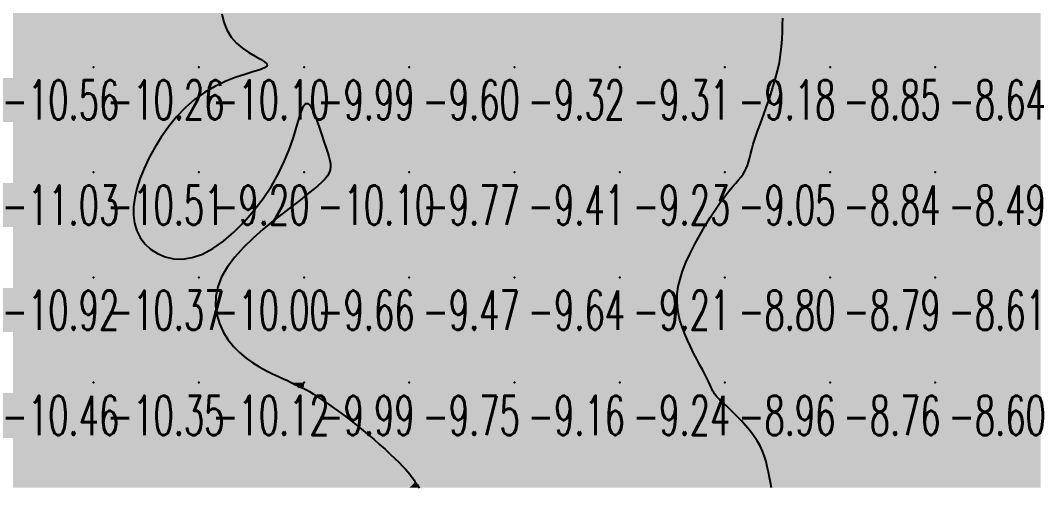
# Model space of a CAD drawing. Header units: millimetres. Extents: x 88261 to 90953, y 390274 to 392322.
# Drawn here: x 89913.3 to 90010.1, y 391397.2 to 391441.7 of the extents above; entities that cross this region are included whole.
import ezdxf
from ezdxf.enums import TextEntityAlignment as Align

# ---------------------------------------------------------------- set-up
doc = ezdxf.new("R2010")
doc.units = ezdxf.units.MM
doc.header["$LTSCALE"] = 25
for name, color, linetype in [('CN_03_00', 7, 'Continuous'), ('CN_04_00', 242, 'Continuous'), ('COTEAlt', 7, 'Continuous'), ('TN_COLORIAGE', 7, 'Continuous')]:
    doc.layers.add(name, color=color, linetype=linetype)
doc.styles.add('Simplex 1.0', font='Simplex.shx', dxfattribs={"width": 0.99, "height": 2.5})
doc.styles.get("Standard").update_dxf_attribs({"font": 'times.ttf'})

# ---------------------------------------------------------------- blocks, each defined once
blk = doc.blocks.new('COTE')
at = {"color": 0}
blk.add_point((0, 0), dxfattribs=at)
at = {"layer": 'COTEAlt'}
blk.add_attdef('ALT', text='', height=3.75, dxfattribs=at).set_placement((1.25, -1.25), align=Align.TOP_LEFT)

msp = doc.modelspace()

# ---------------------------------------------------------------- linework, layer by layer
at = {"layer": 'CN_03_00', "elevation": -9, "flags": 128}
msp.add_lwpolyline([(89984.689, 391397.222), (89984.577, 391397.724), (89984.479, 391398.225), (89984.383, 391398.725), (89984.281, 391399.224), (89984.161, 391399.722), (89984.014, 391400.22), (89983.828, 391400.718), (89983.594, 391401.216), (89983.305, 391401.714), (89982.971, 391402.206), (89982.603, 391402.687), (89982.216, 391403.149), (89981.821, 391403.588), (89981.432, 391403.996), (89981.062, 391404.368), (89980.723, 391404.698), (89980.426, 391404.981), (89980.17, 391405.223), (89979.95, 391405.428), (89979.764, 391405.605), (89979.605, 391405.76), (89979.472, 391405.898), (89979.36, 391406.027), (89979.265, 391406.153), (89979.182, 391406.282), (89979.106, 391406.423), (89979.028, 391406.584), (89978.942, 391406.772), (89978.84, 391406.997), (89978.715, 391407.264), (89978.561, 391407.584), (89978.369, 391407.963), (89978.135, 391408.408), (89977.869, 391408.909), (89977.579, 391409.459), (89977.278, 391410.045), (89976.976, 391410.657), (89976.685, 391411.286), (89976.414, 391411.921), (89976.176, 391412.552), (89975.98, 391413.171), (89975.832, 391413.784), (89975.736, 391414.401), (89975.699, 391415.03), (89975.724, 391415.68), (89975.817, 391416.36), (89975.982, 391417.079), (89976.225, 391417.846), (89976.547, 391418.666), (89976.936, 391419.522), (89977.376, 391420.397), (89977.852, 391421.27), (89978.349, 391422.122), (89978.85, 391422.933), (89979.341, 391423.684), (89979.806, 391424.355), (89980.233, 391424.933), (89980.619, 391425.425), (89980.965, 391425.844), (89981.273, 391426.205), (89981.544, 391426.521), (89981.779, 391426.805), (89981.978, 391427.07), (89982.143, 391427.33), (89982.276, 391427.599), (89982.386, 391427.884), (89982.484, 391428.197), (89982.578, 391428.546), (89982.68, 391428.941), (89982.799, 391429.389), (89982.946, 391429.902), (89983.131, 391430.487), (89983.359, 391431.151), (89983.623, 391431.882), (89983.91, 391432.667), (89984.207, 391433.489), (89984.503, 391434.336), (89984.784, 391435.193), (89985.039, 391436.044), (89985.254, 391436.876), (89985.422, 391437.676), (89985.545, 391438.445), (89985.631, 391439.185), (89985.687, 391439.898), (89985.72, 391440.587), (89985.737, 391441.255), (89985.746, 391441.904)], dxfattribs=at)
at = {"layer": 'CN_04_00', "elevation": -10, "flags": 128}
msp.add_lwpolyline([(89932.424, 391442.306), (89932.63, 391441.512), (89932.922, 391440.766), (89933.319, 391440.095), (89933.825, 391439.519), (89934.404, 391439.031), (89935.008, 391438.622), (89935.589, 391438.279), (89936.099, 391437.992), (89936.491, 391437.749), (89936.717, 391437.539), (89936.728, 391437.351), (89936.492, 391437.172), (89936.033, 391436.988), (89935.39, 391436.781), (89934.602, 391436.535), (89933.708, 391436.233), (89932.746, 391435.859), (89931.755, 391435.397), (89930.776, 391434.83), (89929.84, 391434.148), (89928.957, 391433.363), (89928.133, 391432.495), (89927.371, 391431.564), (89926.676, 391430.587), (89926.053, 391429.586), (89925.505, 391428.578), (89925.037, 391427.583), (89924.653, 391426.618), (89924.358, 391425.688), (89924.155, 391424.796), (89924.05, 391423.946), (89924.045, 391423.142), (89924.146, 391422.385), (89924.356, 391421.679), (89924.68, 391421.028), (89925.119, 391420.437), (89925.665, 391419.921), (89926.308, 391419.501), (89927.036, 391419.193), (89927.838, 391419.016), (89928.705, 391418.988), (89929.625, 391419.129), (89930.587, 391419.456), (89931.58, 391419.981), (89932.586, 391420.683), (89933.585, 391421.537), (89934.559, 391422.514), (89935.488, 391423.589), (89936.355, 391424.734), (89937.138, 391425.922), (89937.82, 391427.127), (89938.388, 391428.32), (89938.852, 391429.472), (89939.229, 391430.551), (89939.535, 391431.527), (89939.789, 391432.368), (89940.006, 391433.044), (89940.204, 391433.524), (89940.399, 391433.775), (89940.605, 391433.781), (89940.821, 391433.571), (89941.044, 391433.187), (89941.269, 391432.672), (89941.494, 391432.069), (89941.714, 391431.419), (89941.925, 391430.766), (89942.125, 391430.152), (89942.308, 391429.61), (89942.469, 391429.138), (89942.602, 391428.727), (89942.701, 391428.364), (89942.761, 391428.04), (89942.774, 391427.743), (89942.735, 391427.463), (89942.639, 391427.19), (89942.478, 391426.911), (89942.248, 391426.619), (89941.943, 391426.302), (89941.557, 391425.95), (89941.086, 391425.556), (89940.525, 391425.107), (89939.867, 391424.595), (89939.107, 391424.01), (89938.247, 391423.345), (89937.318, 391422.609), (89936.358, 391421.811), (89935.404, 391420.963), (89934.494, 391420.076), (89933.667, 391419.162), (89932.959, 391418.23), (89932.409, 391417.292), (89932.044, 391416.358), (89931.859, 391415.438), (89931.834, 391414.54), (89931.954, 391413.672), (89932.201, 391412.844), (89932.558, 391412.063), (89933.008, 391411.338), (89933.533, 391410.678), (89934.117, 391410.089), (89934.741, 391409.568), (89935.387, 391409.11), (89936.035, 391408.711), (89936.666, 391408.365), (89937.263, 391408.069), (89937.806, 391407.815), (89938.277, 391407.601), (89938.662, 391407.421), (89938.967, 391407.271), (89939.203, 391407.15), (89939.383, 391407.053), (89939.516, 391406.977), (89939.616, 391406.92), (89939.692, 391406.878), (89939.757, 391406.848), (89939.821, 391406.826), (89939.894, 391406.805), (89939.988, 391406.774), (89940.111, 391406.725), (89940.275, 391406.649), (89940.488, 391406.536), (89940.762, 391406.378), (89941.106, 391406.166), (89941.526, 391405.893), (89942.015, 391405.564), (89942.558, 391405.187), (89943.145, 391404.77), (89943.762, 391404.32), (89944.396, 391403.845), (89945.036, 391403.354), (89945.669, 391402.852), (89946.283, 391402.349), (89946.873, 391401.851), (89947.433, 391401.363), (89947.958, 391400.892), (89948.443, 391400.444), (89948.883, 391400.025), (89949.273, 391399.641), (89949.608, 391399.299), (89949.885, 391399.003), (89950.109, 391398.75), (89950.289, 391398.534), (89950.431, 391398.351), (89950.544, 391398.196), (89950.634, 391398.063), (89950.709, 391397.949), (89950.778, 391397.847), (89950.846, 391397.752), (89950.918, 391397.651), (89950.997, 391397.532), (89951.085, 391397.381), (89951.185, 391397.185)], dxfattribs=at)
at = {"layer": 'TN_COLORIAGE', "color": 191}
for points in [[(89910.249, 391437.239, -10.027), (89920.249, 391437.239, -10.027), (89920.249, 391447.239, -10.027)], [(89910.249, 391447.239, -10.027), (89910.249, 391437.239, -10.027), (89920.249, 391447.239, -10.027)], [(89920.249, 391437.239, -10.116), (89930.249, 391437.239, -10.116), (89930.249, 391447.239, -10.116)], [(89920.249, 391447.239, -10.116), (89920.249, 391437.239, -10.116), (89930.249, 391447.239, -10.116)], [(89930.249, 391447.239, -10), (89932.26, 391447.239, -10), (89930.249, 391437.239, -10), (89932.033, 391439.023, -10)], [(89932.033, 391439.023, -10.1), (89939.522, 391437.239, -10.1), (89930.249, 391437.239, -10.1)], [(89910.249, 391427.777, -10.255), (89910.577, 391427.568, -10.255), (89910.249, 391437.239, -10.255), (89920.249, 391437.239, -10.255)], [(89910.735, 391427.239, -10.255), (89910.577, 391427.568, -10.255), (89920.249, 391427.239, -10.255), (89920.249, 391437.239, -10.255)], [(89920.249, 391427.239, -10), (89924.137, 391427.239, -10), (89930.249, 391437.239, -10), (89930.249, 391436.126, -10)], [(89920.249, 391437.239, -10.1), (89920.249, 391427.239, -10.1), (89930.249, 391437.239, -10.1)], [(89930.249, 391436.126, -10.1), (89939.522, 391437.239, -10.1), (89930.249, 391437.239, -10.1)], [(89939.106, 391427.239, -10.103), (89940.249, 391436.532, -10.103), (89940.249, 391427.239, -10.103)], [(89942.294, 391429.285, -10.103), (89940.249, 391436.532, -10.103), (89940.249, 391427.239, -10.103)], [(89942.294, 391429.285, -10.103), (89943.322, 391427.239, -10.103), (89940.249, 391427.239, -10.103)], [(89910.249, 391417.239, -10.506), (89920.249, 391417.239, -10.506), (89920.249, 391427.239, -10.506)], [(89910.249, 391424.889, -10.506), (89910.735, 391427.239, -10.506), (89910.249, 391417.239, -10.506), (89920.249, 391427.239, -10.506)], [(89920.249, 391427.239, -10), (89924.137, 391427.239, -10), (89920.249, 391417.239, -10), (89923.424, 391420.414, -10)], [(89940.249, 391427.239, -10), (89939.106, 391427.239, -10), (89930.249, 391417.239, -10), (89930.249, 391417.271, -10)], [(89940.249, 391427.239, -10), (89940.249, 391424.895, -10), (89930.249, 391417.239, -10), (89930.324, 391417.239, -10)], [(89940.249, 391424.895, -10.103), (89943.322, 391427.239, -10.103), (89940.249, 391427.239, -10.103)], [(89920.249, 391417.239, -10), (89923.424, 391420.414, -10), (89930.249, 391417.239, -10), (89930.249, 391417.271, -10)], [(89910.249, 391407.239, -10.37), (89920.249, 391407.239, -10.37), (89920.249, 391417.239, -10.37)], [(89910.249, 391417.239, -10.37), (89910.249, 391407.239, -10.37), (89920.249, 391417.239, -10.37)], [(89920.249, 391407.239, -10.003), (89930.249, 391407.239, -10.003), (89930.249, 391417.239, -10.003)], [(89920.249, 391417.239, -10.003), (89920.249, 391407.239, -10.003), (89930.249, 391417.239, -10.003)], [(89930.249, 391407.239, -10), (89932.906, 391409.897, -10), (89930.249, 391417.239, -10), (89930.324, 391417.239, -10)], [(89932.906, 391409.897, -10.121), (89939.249, 391407.239, -10.121), (89930.249, 391407.239, -10.121)], [(89910.249, 391397.239, -10.351), (89920.249, 391397.239, -10.351), (89920.249, 391407.239, -10.351)], [(89910.249, 391407.239, -10.351), (89910.249, 391397.239, -10.351), (89920.249, 391407.239, -10.351)], [(89920.249, 391397.239, -10.121), (89930.249, 391397.239, -10.121), (89930.249, 391407.239, -10.121)], [(89920.249, 391407.239, -10.121), (89920.249, 391397.239, -10.121), (89930.249, 391407.239, -10.121)], [(89930.249, 391397.239, -10), (89939.761, 391406.751, -10), (89930.249, 391407.239, -10), (89939.249, 391407.239, -10)], [(89940.249, 391397.239, -10), (89940.249, 391406.844, -10), (89930.249, 391397.239, -10), (89939.761, 391406.751, -10)], [(89945.879, 391402.87, -10.327), (89940.249, 391406.844, -10.327), (89940.249, 391397.239, -10.327)], [(89940.249, 391397.239, -10), (89945.879, 391402.87, -10), (89950.249, 391397.239, -10), (89950.249, 391398.791, -10)], [(89950.772, 391397.763, -10.047), (89950.249, 391398.791, -10.047), (89950.249, 391397.239, -10.047)], [(89950.772, 391397.763, -10.047), (89951.331, 391397.239, -10.047), (89950.249, 391397.239, -10.047)]]:
    msp.add_solid(points, dxfattribs=at)
at = {"layer": 'TN_COLORIAGE', "color": 181}
for points in [[(89932.033, 391439.023, -9.541), (89932.26, 391447.239, -9.541), (89940.249, 391447.239, -9.541)], [(89939.522, 391437.239, -9.541), (89932.033, 391439.023, -9.541), (89940.249, 391437.239, -9.541), (89940.249, 391447.239, -9.541)], [(89940.249, 391447.239, -9.442), (89940.249, 391437.239, -9.442), (89950.249, 391447.239, -9.442)], [(89940.249, 391437.239, -9.442), (89950.249, 391437.239, -9.442), (89950.249, 391447.239, -9.442)], [(89950.249, 391447.239, -9.335), (89950.249, 391437.239, -9.335), (89960.249, 391447.239, -9.335)], [(89950.249, 391437.239, -9.335), (89960.249, 391437.239, -9.335), (89960.249, 391447.239, -9.335)], [(89960.249, 391447.239, -9.351), (89960.249, 391437.239, -9.351), (89970.249, 391447.239, -9.351)], [(89960.249, 391437.239, -9.351), (89970.249, 391437.239, -9.351), (89970.249, 391447.239, -9.351)], [(89970.249, 391447.239, -9.201), (89970.249, 391437.239, -9.201), (89980.249, 391447.239, -9.201)], [(89970.249, 391437.239, -9.201), (89980.249, 391437.239, -9.201), (89980.249, 391447.239, -9.201)], [(89980.249, 391447.239, -9), (89985.939, 391447.239, -9), (89980.249, 391437.239, -9), (89985.694, 391442.684, -9)], [(89985.694, 391442.684, -9.182), (89985.803, 391437.239, -9.182), (89980.249, 391437.239, -9.182)], [(89939.522, 391437.239, -9.205), (89930.249, 391436.126, -9.205), (89940.249, 391437.239, -9.205), (89930.249, 391427.239, -9.205)], [(89940.249, 391436.532, -9.205), (89939.106, 391427.239, -9.205), (89940.249, 391437.239, -9.205), (89930.249, 391427.239, -9.205)], [(89940.249, 391436.532, -9.601), (89942.294, 391429.285, -9.601), (89940.249, 391437.239, -9.601), (89950.249, 391437.239, -9.601)], [(89943.322, 391427.239, -9.601), (89942.294, 391429.285, -9.601), (89950.249, 391427.239, -9.601), (89950.249, 391437.239, -9.601)], [(89950.249, 391437.239, -9.318), (89950.249, 391427.239, -9.318), (89960.249, 391437.239, -9.318)], [(89950.249, 391427.239, -9.318), (89960.249, 391427.239, -9.318), (89960.249, 391437.239, -9.318)], [(89960.249, 391437.239, -9.314), (89960.249, 391427.239, -9.314), (89970.249, 391437.239, -9.314)], [(89960.249, 391427.239, -9.314), (89970.249, 391427.239, -9.314), (89970.249, 391437.239, -9.314)], [(89970.249, 391437.239, -9.182), (89970.249, 391427.239, -9.182), (89980.249, 391437.239, -9.182)], [(89970.249, 391427.239, -9.182), (89980.249, 391427.239, -9.182), (89980.249, 391437.239, -9.182)], [(89980.249, 391437.239, -9), (89985.803, 391437.239, -9), (89980.249, 391427.239, -9), (89982.621, 391429.612, -9)], [(89930.249, 391436.126, -9.205), (89924.137, 391427.239, -9.205), (89930.249, 391427.239, -9.205)], [(89982.497, 391427.239, -9.045), (89982.621, 391429.612, -9.045), (89980.249, 391427.239, -9.045)], [(89930.249, 391417.271, -9.205), (89923.424, 391420.414, -9.205), (89930.249, 391427.239, -9.205)], [(89923.424, 391420.414, -9.205), (89924.137, 391427.239, -9.205), (89930.249, 391427.239, -9.205)], [(89930.249, 391417.271, -9.205), (89939.106, 391427.239, -9.205), (89930.249, 391427.239, -9.205)], [(89943.322, 391427.239, -9.665), (89940.249, 391424.895, -9.665), (89950.249, 391427.239, -9.665), (89940.249, 391417.239, -9.665)], [(89940.249, 391417.239, -9.769), (89950.249, 391417.239, -9.769), (89950.249, 391427.239, -9.769)], [(89950.249, 391427.239, -9.408), (89950.249, 391417.239, -9.408), (89960.249, 391427.239, -9.408)], [(89950.249, 391417.239, -9.408), (89960.249, 391417.239, -9.408), (89960.249, 391427.239, -9.408)], [(89960.249, 391427.239, -9.235), (89960.249, 391417.239, -9.235), (89970.249, 391427.239, -9.235)], [(89960.249, 391417.239, -9.235), (89970.249, 391417.239, -9.235), (89970.249, 391427.239, -9.235)], [(89970.249, 391427.239, -9.045), (89970.249, 391417.239, -9.045), (89980.249, 391427.239, -9.045)], [(89970.249, 391417.239, -9), (89975.346, 391417.239, -9), (89980.249, 391427.239, -9), (89980.249, 391425.413, -9)], [(89980.249, 391425.413, -9.045), (89982.497, 391427.239, -9.045), (89980.249, 391427.239, -9.045)], [(89930.324, 391417.239, -9.665), (89940.249, 391424.895, -9.665), (89940.249, 391417.239, -9.665)], [(89930.324, 391417.239, -9.665), (89932.906, 391409.897, -9.665), (89940.249, 391417.239, -9.665)], [(89939.249, 391407.239, -9.665), (89932.906, 391409.897, -9.665), (89940.249, 391407.239, -9.665), (89940.249, 391417.239, -9.665)], [(89940.249, 391417.239, -9.474), (89940.249, 391407.239, -9.474), (89950.249, 391417.239, -9.474)], [(89940.249, 391407.239, -9.474), (89950.249, 391407.239, -9.474), (89950.249, 391417.239, -9.474)], [(89950.249, 391417.239, -9.64), (89950.249, 391407.239, -9.64), (89960.249, 391417.239, -9.64)], [(89950.249, 391407.239, -9.64), (89960.249, 391407.239, -9.64), (89960.249, 391417.239, -9.64)], [(89960.249, 391417.239, -9.211), (89960.249, 391407.239, -9.211), (89970.249, 391417.239, -9.211)], [(89960.249, 391407.239, -9.211), (89970.249, 391407.239, -9.211), (89970.249, 391417.239, -9.211)], [(89970.249, 391407.239, -9), (89975.717, 391412.708, -9), (89970.249, 391417.239, -9), (89975.346, 391417.239, -9)], [(89975.717, 391412.708, -9.244), (89978.843, 391407.239, -9.244), (89970.249, 391407.239, -9.244)], [(89939.249, 391407.239, -9.987), (89939.761, 391406.751, -9.987), (89940.249, 391407.239, -9.987)], [(89939.761, 391406.751, -9.987), (89940.249, 391406.844, -9.987), (89940.249, 391407.239, -9.987)], [(89940.249, 391406.844, -9.746), (89945.879, 391402.87, -9.746), (89940.249, 391407.239, -9.746), (89950.249, 391407.239, -9.746)], [(89950.249, 391398.791, -9.746), (89945.879, 391402.87, -9.746), (89950.249, 391407.239, -9.746)], [(89950.249, 391398.791, -9.156), (89950.772, 391397.763, -9.156), (89950.249, 391407.239, -9.156), (89960.249, 391407.239, -9.156)], [(89951.331, 391397.239, -9.156), (89950.772, 391397.763, -9.156), (89960.249, 391397.239, -9.156), (89960.249, 391407.239, -9.156)], [(89960.249, 391407.239, -9.244), (89960.249, 391397.239, -9.244), (89970.249, 391407.239, -9.244)], [(89960.249, 391397.239, -9.244), (89970.249, 391397.239, -9.244), (89970.249, 391407.239, -9.244)], [(89970.249, 391397.239, -9), (89979.125, 391406.115, -9), (89970.249, 391407.239, -9), (89978.843, 391407.239, -9)], [(89970.249, 391397.239, -9), (89979.125, 391406.115, -9), (89980.249, 391397.239, -9), (89980.249, 391405.215, -9)], [(89984.22, 391401.211, -9.158), (89980.249, 391405.215, -9.158), (89980.249, 391397.239, -9.158)], [(89984.22, 391401.211, -9.158), (89984.435, 391397.239, -9.158), (89980.249, 391397.239, -9.158)]]:
    msp.add_solid(points, dxfattribs=at)
at = {"layer": 'TN_COLORIAGE', "color": 171}
for points in [[(89985.803, 391437.239, -8.848), (89985.694, 391442.684, -8.848), (89990.249, 391437.239, -8.848), (89990.249, 391447.239, -8.848)], [(89990.249, 391447.239, -8.646), (89990.249, 391437.239, -8.646), (90000.249, 391447.239, -8.646)], [(89990.249, 391437.239, -8.646), (90000.249, 391437.239, -8.646), (90000.249, 391447.239, -8.646)], [(90000.249, 391447.239, -8.82), (90000.249, 391437.239, -8.82), (90010.249, 391447.239, -8.82)], [(90000.249, 391437.239, -8.82), (90010.249, 391437.239, -8.82), (90010.249, 391447.239, -8.82)], [(89982.621, 391429.612, -8.844), (89982.497, 391427.239, -8.844), (89990.249, 391437.239, -8.844), (89990.249, 391427.239, -8.844)], [(89982.621, 391429.612, -8.854), (89985.803, 391437.239, -8.854), (89990.249, 391437.239, -8.854)], [(89990.249, 391437.239, -8.635), (89990.249, 391427.239, -8.635), (90000.249, 391437.239, -8.635)], [(89990.249, 391427.239, -8.635), (90000.249, 391427.239, -8.635), (90000.249, 391437.239, -8.635)], [(90000.249, 391437.239, -8.86), (90000.249, 391427.239, -8.86), (90010.249, 391437.239, -8.86)], [(90000.249, 391427.239, -8.86), (90010.249, 391427.239, -8.86), (90010.249, 391437.239, -8.86)], [(89982.497, 391427.239, -8.797), (89980.249, 391425.413, -8.797), (89990.249, 391427.239, -8.797), (89980.249, 391417.239, -8.797)], [(89980.249, 391417.239, -8.844), (89990.249, 391417.239, -8.844), (89990.249, 391427.239, -8.844)], [(89990.249, 391427.239, -8.485), (89990.249, 391417.239, -8.485), (90000.249, 391427.239, -8.485)], [(89990.249, 391417.239, -8.485), (90000.249, 391417.239, -8.485), (90000.249, 391427.239, -8.485)], [(90000.249, 391427.239, -8.72), (90000.249, 391417.239, -8.72), (90010.249, 391427.239, -8.72)], [(90000.249, 391417.239, -8.72), (90010.249, 391417.239, -8.72), (90010.249, 391427.239, -8.72)], [(89980.249, 391425.413, -8.797), (89975.346, 391417.239, -8.797), (89980.249, 391417.239, -8.797)], [(89975.346, 391417.239, -8.797), (89975.717, 391412.708, -8.797), (89980.249, 391417.239, -8.797)], [(89978.843, 391407.239, -8.797), (89975.717, 391412.708, -8.797), (89980.249, 391407.239, -8.797), (89980.249, 391417.239, -8.797)], [(89980.249, 391417.239, -8.792), (89980.249, 391407.239, -8.792), (89990.249, 391417.239, -8.792)], [(89980.249, 391407.239, -8.792), (89990.249, 391407.239, -8.792), (89990.249, 391417.239, -8.792)], [(89990.249, 391417.239, -8.61), (89990.249, 391407.239, -8.61), (90000.249, 391417.239, -8.61)], [(89990.249, 391407.239, -8.61), (90000.249, 391407.239, -8.61), (90000.249, 391417.239, -8.61)], [(90000.249, 391417.239, -8.498), (90000.249, 391407.239, -8.498), (90010.249, 391417.239, -8.498)], [(90000.249, 391407.239, -8.498), (90010.249, 391407.239, -8.498), (90010.249, 391417.239, -8.498)], [(89978.843, 391407.239, -8.96), (89979.125, 391406.115, -8.96), (89980.249, 391407.239, -8.96)], [(89980.249, 391405.215, -8.96), (89979.125, 391406.115, -8.96), (89980.249, 391407.239, -8.96)], [(89980.249, 391405.215, -8.761), (89984.22, 391401.211, -8.761), (89980.249, 391407.239, -8.761), (89990.249, 391407.239, -8.761)], [(89984.435, 391397.239, -8.761), (89984.22, 391401.211, -8.761), (89990.249, 391397.239, -8.761), (89990.249, 391407.239, -8.761)], [(89990.249, 391407.239, -8.602), (89990.249, 391397.239, -8.602), (90000.249, 391407.239, -8.602)], [(89990.249, 391397.239, -8.602), (90000.249, 391397.239, -8.602), (90000.249, 391407.239, -8.602)], [(90000.249, 391407.239, -8.538), (90000.249, 391397.239, -8.538), (90010.249, 391407.239, -8.538)], [(90000.249, 391397.239, -8.538), (90010.249, 391397.239, -8.538), (90010.249, 391407.239, -8.538)]]:
    msp.add_solid(points, dxfattribs=at)

# ---------------------------------------------------------------- block references
at = {"layer": 'COTEAlt'}
ref = msp.add_blockref('COTE', (89910.249, 391437.239), dxfattribs=at)
ref.add_attrib('ALT', '-10.56', dxfattribs={"height": 3.75, "style": 'Simplex 1.0', "width": 0.6}).set_placement((89911.499, 391435.989), align=Align.TOP_LEFT)
ref = msp.add_blockref('COTE', (89920.249, 391437.239), dxfattribs=at)
ref.add_attrib('ALT', '-10.26', dxfattribs={"height": 3.75, "style": 'Simplex 1.0', "width": 0.6}).set_placement((89921.499, 391435.989), align=Align.TOP_LEFT)
ref = msp.add_blockref('COTE', (89930.249, 391437.239), dxfattribs=at)
ref.add_attrib('ALT', '-10.10', dxfattribs={"height": 3.75, "style": 'Simplex 1.0', "width": 0.6}).set_placement((89931.499, 391435.989), align=Align.TOP_LEFT)
ref = msp.add_blockref('COTE', (89940.249, 391437.239), dxfattribs=at)
ref.add_attrib('ALT', '-9.99', dxfattribs={"height": 3.75, "style": 'Simplex 1.0', "width": 0.6}).set_placement((89941.499, 391435.989), align=Align.TOP_LEFT)
ref = msp.add_blockref('COTE', (89950.249, 391437.239), dxfattribs=at)
ref.add_attrib('ALT', '-9.60', dxfattribs={"height": 3.75, "style": 'Simplex 1.0', "width": 0.6}).set_placement((89951.499, 391435.989), align=Align.TOP_LEFT)
ref = msp.add_blockref('COTE', (89960.249, 391437.239), dxfattribs=at)
ref.add_attrib('ALT', '-9.32', dxfattribs={"height": 3.75, "style": 'Simplex 1.0', "width": 0.6}).set_placement((89961.499, 391435.989), align=Align.TOP_LEFT)
ref = msp.add_blockref('COTE', (89970.249, 391437.239), dxfattribs=at)
ref.add_attrib('ALT', '-9.31', dxfattribs={"height": 3.75, "style": 'Simplex 1.0', "width": 0.6}).set_placement((89971.499, 391435.989), align=Align.TOP_LEFT)
ref = msp.add_blockref('COTE', (89980.249, 391437.239), dxfattribs=at)
ref.add_attrib('ALT', '-9.18', dxfattribs={"height": 3.75, "style": 'Simplex 1.0', "width": 0.6}).set_placement((89981.499, 391435.989), align=Align.TOP_LEFT)
ref = msp.add_blockref('COTE', (89990.249, 391437.239), dxfattribs=at)
ref.add_attrib('ALT', '-8.85', dxfattribs={"height": 3.75, "style": 'Simplex 1.0', "width": 0.6}).set_placement((89991.499, 391435.989), align=Align.TOP_LEFT)
ref = msp.add_blockref('COTE', (90000.249, 391437.239), dxfattribs=at)
ref.add_attrib('ALT', '-8.64', dxfattribs={"height": 3.75, "style": 'Simplex 1.0', "width": 0.6}).set_placement((90001.499, 391435.989), align=Align.TOP_LEFT)
ref = msp.add_blockref('COTE', (89910.249, 391427.239), dxfattribs=at)
ref.add_attrib('ALT', '-11.03', dxfattribs={"height": 3.75, "style": 'Simplex 1.0', "width": 0.6}).set_placement((89911.499, 391425.989), align=Align.TOP_LEFT)
ref = msp.add_blockref('COTE', (89920.249, 391427.239), dxfattribs=at)
ref.add_attrib('ALT', '-10.51', dxfattribs={"height": 3.75, "style": 'Simplex 1.0', "width": 0.6}).set_placement((89921.499, 391425.989), align=Align.TOP_LEFT)
ref = msp.add_blockref('COTE', (89930.249, 391427.239), dxfattribs=at)
ref.add_attrib('ALT', '-9.20', dxfattribs={"height": 3.75, "style": 'Simplex 1.0', "width": 0.6}).set_placement((89931.499, 391425.989), align=Align.TOP_LEFT)
ref = msp.add_blockref('COTE', (89940.249, 391427.239), dxfattribs=at)
ref.add_attrib('ALT', '-10.10', dxfattribs={"height": 3.75, "style": 'Simplex 1.0', "width": 0.6}).set_placement((89941.499, 391425.989), align=Align.TOP_LEFT)
ref = msp.add_blockref('COTE', (89950.249, 391427.239), dxfattribs=at)
ref.add_attrib('ALT', '-9.77', dxfattribs={"height": 3.75, "style": 'Simplex 1.0', "width": 0.6}).set_placement((89951.499, 391425.989), align=Align.TOP_LEFT)
ref = msp.add_blockref('COTE', (89960.249, 391427.239), dxfattribs=at)
ref.add_attrib('ALT', '-9.41', dxfattribs={"height": 3.75, "style": 'Simplex 1.0', "width": 0.6}).set_placement((89961.499, 391425.989), align=Align.TOP_LEFT)
ref = msp.add_blockref('COTE', (89970.249, 391427.239), dxfattribs=at)
ref.add_attrib('ALT', '-9.23', dxfattribs={"height": 3.75, "style": 'Simplex 1.0', "width": 0.6}).set_placement((89971.499, 391425.989), align=Align.TOP_LEFT)
ref = msp.add_blockref('COTE', (89980.249, 391427.239), dxfattribs=at)
ref.add_attrib('ALT', '-9.05', dxfattribs={"height": 3.75, "style": 'Simplex 1.0', "width": 0.6}).set_placement((89981.499, 391425.989), align=Align.TOP_LEFT)
ref = msp.add_blockref('COTE', (89990.249, 391427.239), dxfattribs=at)
ref.add_attrib('ALT', '-8.84', dxfattribs={"height": 3.75, "style": 'Simplex 1.0', "width": 0.6}).set_placement((89991.499, 391425.989), align=Align.TOP_LEFT)
ref = msp.add_blockref('COTE', (90000.249, 391427.239), dxfattribs=at)
ref.add_attrib('ALT', '-8.49', dxfattribs={"height": 3.75, "style": 'Simplex 1.0', "width": 0.6}).set_placement((90001.499, 391425.989), align=Align.TOP_LEFT)
ref = msp.add_blockref('COTE', (89910.249, 391417.239), dxfattribs=at)
ref.add_attrib('ALT', '-10.92', dxfattribs={"height": 3.75, "style": 'Simplex 1.0', "width": 0.6}).set_placement((89911.499, 391415.989), align=Align.TOP_LEFT)
ref = msp.add_blockref('COTE', (89920.249, 391417.239), dxfattribs=at)
ref.add_attrib('ALT', '-10.37', dxfattribs={"height": 3.75, "style": 'Simplex 1.0', "width": 0.6}).set_placement((89921.499, 391415.989), align=Align.TOP_LEFT)
ref = msp.add_blockref('COTE', (89930.249, 391417.239), dxfattribs=at)
ref.add_attrib('ALT', '-10.00', dxfattribs={"height": 3.75, "style": 'Simplex 1.0', "width": 0.6}).set_placement((89931.499, 391415.989), align=Align.TOP_LEFT)
ref = msp.add_blockref('COTE', (89940.249, 391417.239), dxfattribs=at)
ref.add_attrib('ALT', '-9.66', dxfattribs={"height": 3.75, "style": 'Simplex 1.0', "width": 0.6}).set_placement((89941.499, 391415.989), align=Align.TOP_LEFT)
ref = msp.add_blockref('COTE', (89950.249, 391417.239), dxfattribs=at)
ref.add_attrib('ALT', '-9.47', dxfattribs={"height": 3.75, "style": 'Simplex 1.0', "width": 0.6}).set_placement((89951.499, 391415.989), align=Align.TOP_LEFT)
ref = msp.add_blockref('COTE', (89960.249, 391417.239), dxfattribs=at)
ref.add_attrib('ALT', '-9.64', dxfattribs={"height": 3.75, "style": 'Simplex 1.0', "width": 0.6}).set_placement((89961.499, 391415.989), align=Align.TOP_LEFT)
ref = msp.add_blockref('COTE', (89970.249, 391417.239), dxfattribs=at)
ref.add_attrib('ALT', '-9.21', dxfattribs={"height": 3.75, "style": 'Simplex 1.0', "width": 0.6}).set_placement((89971.499, 391415.989), align=Align.TOP_LEFT)
ref = msp.add_blockref('COTE', (89980.249, 391417.239), dxfattribs=at)
ref.add_attrib('ALT', '-8.80', dxfattribs={"height": 3.75, "style": 'Simplex 1.0', "width": 0.6}).set_placement((89981.499, 391415.989), align=Align.TOP_LEFT)
ref = msp.add_blockref('COTE', (89990.249, 391417.239), dxfattribs=at)
ref.add_attrib('ALT', '-8.79', dxfattribs={"height": 3.75, "style": 'Simplex 1.0', "width": 0.6}).set_placement((89991.499, 391415.989), align=Align.TOP_LEFT)
ref = msp.add_blockref('COTE', (90000.249, 391417.239), dxfattribs=at)
ref.add_attrib('ALT', '-8.61', dxfattribs={"height": 3.75, "style": 'Simplex 1.0', "width": 0.6}).set_placement((90001.499, 391415.989), align=Align.TOP_LEFT)
ref = msp.add_blockref('COTE', (89910.249, 391407.239), dxfattribs=at)
ref.add_attrib('ALT', '-10.46', dxfattribs={"height": 3.75, "style": 'Simplex 1.0', "width": 0.6}).set_placement((89911.499, 391405.989), align=Align.TOP_LEFT)
ref = msp.add_blockref('COTE', (89920.249, 391407.239), dxfattribs=at)
ref.add_attrib('ALT', '-10.35', dxfattribs={"height": 3.75, "style": 'Simplex 1.0', "width": 0.6}).set_placement((89921.499, 391405.989), align=Align.TOP_LEFT)
ref = msp.add_blockref('COTE', (89930.249, 391407.239), dxfattribs=at)
ref.add_attrib('ALT', '-10.12', dxfattribs={"height": 3.75, "style": 'Simplex 1.0', "width": 0.6}).set_placement((89931.499, 391405.989), align=Align.TOP_LEFT)
ref = msp.add_blockref('COTE', (89940.249, 391407.239), dxfattribs=at)
ref.add_attrib('ALT', '-9.99', dxfattribs={"height": 3.75, "style": 'Simplex 1.0', "width": 0.6}).set_placement((89941.499, 391405.989), align=Align.TOP_LEFT)
ref = msp.add_blockref('COTE', (89950.249, 391407.239), dxfattribs=at)
ref.add_attrib('ALT', '-9.75', dxfattribs={"height": 3.75, "style": 'Simplex 1.0', "width": 0.6}).set_placement((89951.499, 391405.989), align=Align.TOP_LEFT)
ref = msp.add_blockref('COTE', (89960.249, 391407.239), dxfattribs=at)
ref.add_attrib('ALT', '-9.16', dxfattribs={"height": 3.75, "style": 'Simplex 1.0', "width": 0.6}).set_placement((89961.499, 391405.989), align=Align.TOP_LEFT)
ref = msp.add_blockref('COTE', (89970.249, 391407.239), dxfattribs=at)
ref.add_attrib('ALT', '-9.24', dxfattribs={"height": 3.75, "style": 'Simplex 1.0', "width": 0.6}).set_placement((89971.499, 391405.989), align=Align.TOP_LEFT)
ref = msp.add_blockref('COTE', (89980.249, 391407.239), dxfattribs=at)
ref.add_attrib('ALT', '-8.96', dxfattribs={"height": 3.75, "style": 'Simplex 1.0', "width": 0.6}).set_placement((89981.499, 391405.989), align=Align.TOP_LEFT)
ref = msp.add_blockref('COTE', (89990.249, 391407.239), dxfattribs=at)
ref.add_attrib('ALT', '-8.76', dxfattribs={"height": 3.75, "style": 'Simplex 1.0', "width": 0.6}).set_placement((89991.499, 391405.989), align=Align.TOP_LEFT)
ref = msp.add_blockref('COTE', (90000.249, 391407.239), dxfattribs=at)
ref.add_attrib('ALT', '-8.60', dxfattribs={"height": 3.75, "style": 'Simplex 1.0', "width": 0.6}).set_placement((90001.499, 391405.989), align=Align.TOP_LEFT)

doc.saveas('drawing.dxf')
